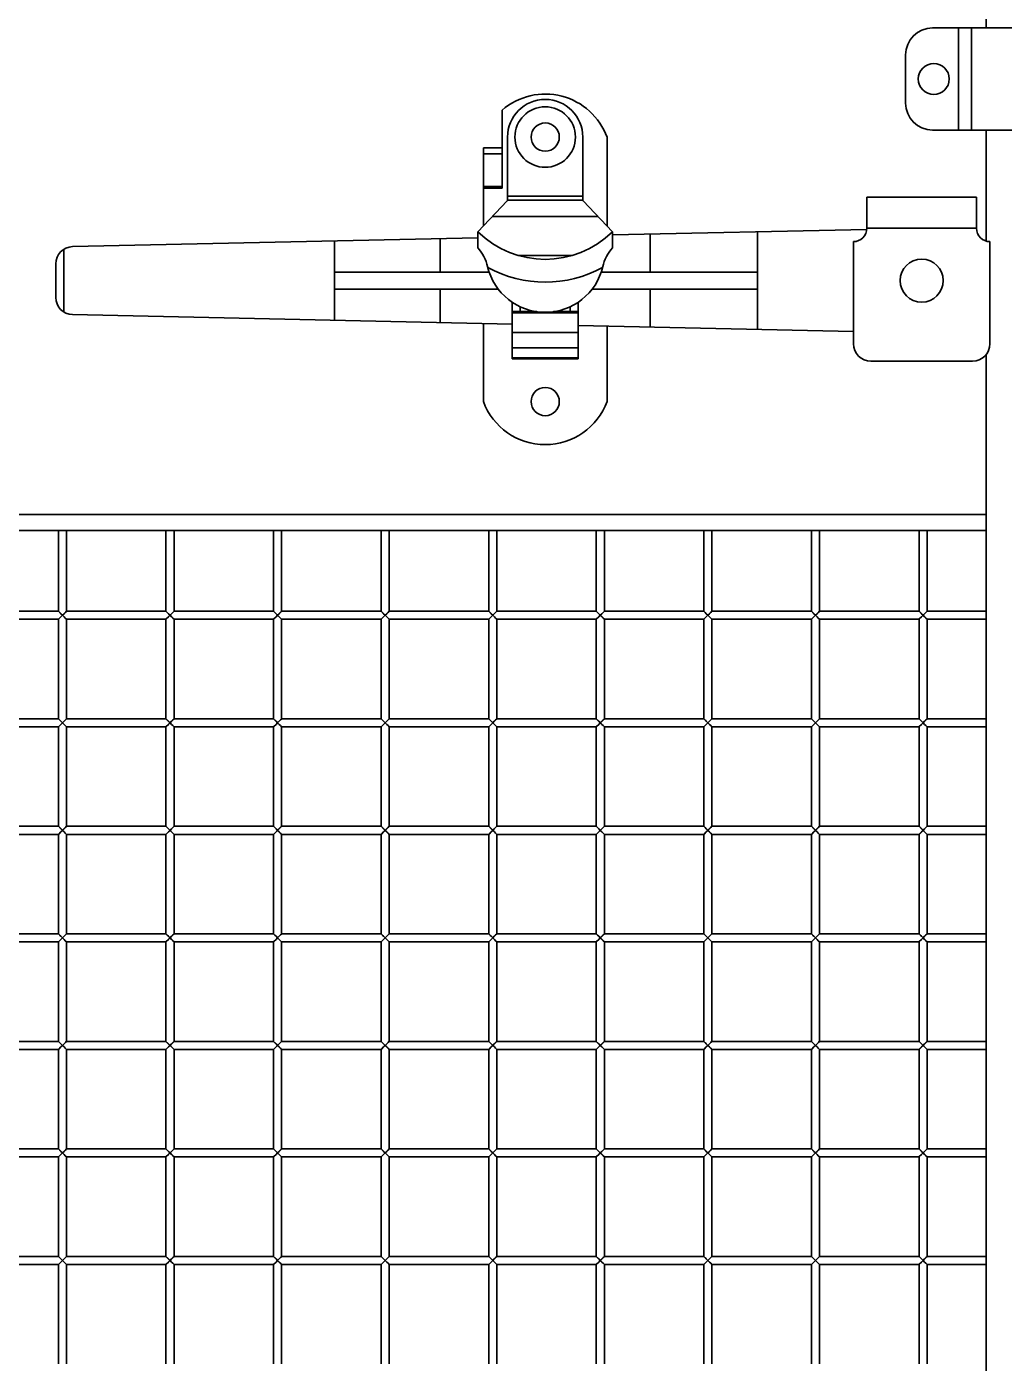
# Model space of a CAD drawing. Header units: millimetres. Extents: x 32496 to 166256, y 3504 to 23939.
# Drawn here: x 144289.4 to 144652.9, y 13085.1 to 13582.2 of the extents above; entities that cross this region are included whole.
import ezdxf

# ---------------------------------------------------------------- set-up
doc = ezdxf.new("R2010")
doc.units = ezdxf.units.MM
doc.layers.get('0').update_dxf_attribs({"lineweight": 35})
doc.layers.add('THICK', color=7, linetype='Continuous', lineweight=0)
doc.styles.add('TH_GBDIM', font='仿宋_GB2312.ttf', dxfattribs={"width": 0.8})
doc.dimstyles.new('TH_GBDIM', dxfattribs={"dimscale": 42, "dimtxt": 3, "dimasz": 3, "dimexe": 1.2, "dimexo": 0, "dimgap": 1, "dimtad": 1, "dimdec": 1, "dimdsep": 46, "dimtxsty": 'TH_GBDIM', "dimcen": 2.5, "dimdle": 252, "dimclrd": 4, "dimclre": 4, "dimclrt": 3, "dimadec": 0, "dimazin": 2, "dimtfac": 0.714286, "dimtdec": 1, "dimtmove": 0, "dimatfit": 3, "dimfxl": 1, "dimtolj": 1, "dimarcsym": 0})

# ---------------------------------------------------------------- blocks, each defined once
blk = doc.blocks.new('8-1250')
at = {"linetype": 'Continuous'}
for p, q in [((-3950.13, -32393.79), (-3950.13, -33324.79)), ((-3896.13, -33324.79), (-3970.13, -33324.79)), ((-3960.43, -33362.79), (-3960.43, -33324.79)), ((-3955.63, -33362.79), (-3955.63, -33324.79)), ((-3980.13, -33352.79), (-3980.13, -33334.79)), ((-4130.13, -33384.39), (-4130.13, -33355.34)), ((-4128.13, -33365.39), (-4128.13, -33389.08)), ((-4100.13, -33389.08), (-4100.13, -33365.39)), ((-4091.13, -33365.45), (-4091.13, -33398.47)), ((-3970.13, -33362.79), (-3896.13, -33362.79)), ((-3950.13, -33362.79), (-3950.13, -33404.29)), ((-4137.13, -33398.47), (-4137.13, -33369.39)), ((-4137.13, -33369.39), (-4130.13, -33369.39)), ((-4137.13, -33371.61), (-4130.13, -33371.61)), ((-4137.13, -33383.78), (-4130.13, -33383.78)), ((-4130.13, -33384.39), (-4137.13, -33384.39)), ((-4139.13, -33400.59), (-4128.31, -33389.08)), ((-4128.31, -33389.08), (-4128.13, -33389.08)), ((-4128.13, -33387.39), (-4100.13, -33387.39)), ((-4128.13, -33388.89), (-4100.13, -33388.89)), ((-4100.13, -33389.08), (-4099.95, -33389.08)), ((-4089.13, -33400.59), (-4099.95, -33389.08)), ((-3994.53, -33387.79), (-3994.53, -33399.29)), ((-3953.73, -33387.79), (-3994.53, -33387.79)), ((-3953.73, -33399.29), (-3953.73, -33387.79)), ((-4094.49, -33394.89), (-4133.77, -33394.89)), ((-4139.13, -33400.59), (-4139.13, -33406.61)), ((-4089.13, -33401.78), (-3994.57, -33399.72)), ((-4089.13, -33400.59), (-4089.13, -33406.61)), ((-4035.13, -33436.97), (-4035.13, -33400.61)), ((-3953.73, -33399.29), (-3994.53, -33399.29)), ((-4289.87, -33406.15), (-4139.13, -33402.87)), ((-4192.43, -33433.55), (-4192.43, -33404.03)), ((-4153.13, -33415.59), (-4153.13, -33403.18)), ((-4075.13, -33415.59), (-4075.13, -33401.48)), ((-3999.53, -33404.29), (-3999.53, -33442.29)), ((-3948.73, -33404.29), (-3948.73, -33442.29)), ((-4293.13, -33407.13), (-4293.13, -33430.45)), ((-4124.34, -33409.39), (-4103.92, -33409.39)), ((-4296.13, -33425.03), (-4296.13, -33412.55)), ((-4134.9, -33415.59), (-4192.43, -33415.59)), ((-4035.13, -33415.59), (-4093.35, -33415.59)), ((-4192.43, -33421.99), (-4131.48, -33421.99)), ((-4153.13, -33434.4), (-4153.13, -33421.99)), ((-4096.77, -33421.99), (-4035.13, -33421.99)), ((-4075.13, -33436.1), (-4075.13, -33421.99)), ((-4126.38, -33447.93), (-4126.38, -33426.78)), ((-4126.38, -33430.29), (-4117.25, -33430.29)), ((-4101.88, -33430.79), (-4126.38, -33430.79)), ((-4123.38, -33428.48), (-4123.38, -33430.29)), ((-4111.01, -33430.29), (-4101.88, -33430.29)), ((-4104.88, -33430.29), (-4104.88, -33428.48)), ((-4101.88, -33447.93), (-4101.88, -33426.78)), ((-4289.87, -33431.43), (-4126.38, -33434.98)), ((-4137.13, -33463.73), (-4137.13, -33434.75)), ((-4101.88, -33435.52), (-3999.53, -33437.75)), ((-4091.13, -33435.75), (-4091.13, -33463.73)), ((-4126.38, -33438.1), (-4101.88, -33438.1)), ((-4101.88, -33443.74), (-4126.38, -33443.74)), ((-4126.38, -33447.46), (-4101.88, -33447.46)), ((-4101.88, -33447.93), (-4126.38, -33447.93)), ((-3955.23, -33448.79), (-3993.03, -33448.79)), ((-3950.13, -33446.27), (-3950.13, -34431.79)), ((-4576.13, -33505.79), (-3950.13, -33505.79)), ((-3950.13, -33511.79), (-4576.13, -33511.79)), ((-4295.13, -33511.79), (-4295.13, -33541.79)), ((-4292.13, -33511.79), (-4292.13, -33541.79)), ((-4255.13, -33511.79), (-4255.13, -33541.79)), ((-4252.13, -33511.79), (-4252.13, -33541.79)), ((-4215.13, -33511.79), (-4215.13, -33541.79)), ((-4212.13, -33511.79), (-4212.13, -33541.79)), ((-4175.13, -33511.79), (-4175.13, -33541.79)), ((-4172.13, -33511.79), (-4172.13, -33541.79)), ((-4135.13, -33511.79), (-4135.13, -33541.79)), ((-4132.13, -33511.79), (-4132.13, -33541.79)), ((-4095.13, -33511.79), (-4095.13, -33541.79)), ((-4092.13, -33511.79), (-4092.13, -33541.79)), ((-4055.13, -33511.79), (-4055.13, -33541.79)), ((-4052.13, -33511.79), (-4052.13, -33541.79)), ((-4015.13, -33511.79), (-4015.13, -33541.79)), ((-4012.13, -33511.79), (-4012.13, -33541.79)), ((-3975.13, -33511.79), (-3975.13, -33541.79)), ((-3972.13, -33511.79), (-3972.13, -33541.79)), ((-4332.13, -33541.79), (-4295.13, -33541.79)), ((-4332.13, -33544.79), (-4295.13, -33544.79)), ((-4295.13, -33544.79), (-4292.13, -33541.79)), ((-4292.13, -33544.79), (-4295.13, -33541.79)), ((-4295.13, -33544.79), (-4295.13, -33581.79)), ((-4295.01, -33544.67), (-4294.22, -33543.88)), ((-4294.22, -33543.88), (-4293.63, -33543.29)), ((-4292.13, -33541.79), (-4255.13, -33541.79)), ((-4292.13, -33544.79), (-4292.13, -33581.79)), ((-4292.13, -33544.79), (-4255.13, -33544.79)), ((-4252.13, -33544.79), (-4255.13, -33541.79)), ((-4255.13, -33544.79), (-4252.13, -33541.79)), ((-4255.13, -33544.79), (-4255.13, -33581.79)), ((-4255.01, -33544.67), (-4254.22, -33543.88)), ((-4254.22, -33543.88), (-4253.63, -33543.29)), ((-4252.13, -33541.79), (-4215.13, -33541.79)), ((-4252.13, -33544.79), (-4252.13, -33581.79)), ((-4252.13, -33544.79), (-4215.13, -33544.79)), ((-4212.13, -33544.79), (-4215.13, -33541.79)), ((-4215.13, -33544.79), (-4212.13, -33541.79)), ((-4215.13, -33544.79), (-4215.13, -33581.79)), ((-4215.01, -33544.67), (-4214.22, -33543.88)), ((-4214.22, -33543.88), (-4213.63, -33543.29)), ((-4212.13, -33541.79), (-4175.13, -33541.79)), ((-4212.13, -33544.79), (-4212.13, -33581.79)), ((-4212.13, -33544.79), (-4175.13, -33544.79)), ((-4172.13, -33544.79), (-4175.13, -33541.79)), ((-4175.13, -33544.79), (-4172.13, -33541.79)), ((-4175.13, -33544.79), (-4175.13, -33581.79)), ((-4175.01, -33544.67), (-4174.22, -33543.88)), ((-4174.22, -33543.88), (-4173.63, -33543.29)), ((-4172.13, -33541.79), (-4135.13, -33541.79)), ((-4172.13, -33544.79), (-4172.13, -33581.79)), ((-4172.13, -33544.79), (-4135.13, -33544.79)), ((-4132.13, -33544.79), (-4135.13, -33541.79)), ((-4135.13, -33544.79), (-4132.13, -33541.79)), ((-4135.13, -33544.79), (-4135.13, -33581.79)), ((-4135.01, -33544.67), (-4134.22, -33543.88)), ((-4134.22, -33543.88), (-4133.63, -33543.29)), ((-4132.13, -33541.79), (-4095.13, -33541.79)), ((-4132.13, -33544.79), (-4132.13, -33581.79)), ((-4132.13, -33544.79), (-4095.13, -33544.79)), ((-4092.13, -33544.79), (-4095.13, -33541.79)), ((-4095.13, -33544.79), (-4092.13, -33541.79)), ((-4095.13, -33544.79), (-4095.13, -33581.79)), ((-4095.01, -33544.67), (-4094.22, -33543.88)), ((-4094.22, -33543.88), (-4093.63, -33543.29)), ((-4092.13, -33541.79), (-4055.13, -33541.79)), ((-4092.13, -33544.79), (-4092.13, -33581.79)), ((-4092.13, -33544.79), (-4055.13, -33544.79)), ((-4052.13, -33544.79), (-4055.13, -33541.79)), ((-4055.13, -33544.79), (-4052.13, -33541.79)), ((-4055.13, -33544.79), (-4055.13, -33581.79)), ((-4055.01, -33544.67), (-4054.22, -33543.88)), ((-4054.22, -33543.88), (-4053.63, -33543.29)), ((-4052.13, -33541.79), (-4015.13, -33541.79)), ((-4052.13, -33544.79), (-4052.13, -33581.79)), ((-4052.13, -33544.79), (-4015.13, -33544.79)), ((-4015.13, -33544.79), (-4012.13, -33541.79)), ((-4012.13, -33544.79), (-4015.13, -33541.79)), ((-4015.13, -33544.79), (-4015.13, -33581.79)), ((-4015.01, -33544.67), (-4014.22, -33543.88)), ((-4014.22, -33543.88), (-4013.63, -33543.29)), ((-4012.13, -33541.79), (-3975.13, -33541.79)), ((-4012.13, -33544.79), (-4012.13, -33581.79)), ((-4012.13, -33544.79), (-3975.13, -33544.79)), ((-3975.13, -33544.79), (-3972.13, -33541.79)), ((-3972.13, -33544.79), (-3975.13, -33541.79)), ((-3975.13, -33544.79), (-3975.13, -33581.79)), ((-3975.01, -33544.67), (-3974.22, -33543.88)), ((-3974.22, -33543.88), (-3973.63, -33543.29)), ((-3972.13, -33541.79), (-3950.13, -33541.79)), ((-3972.13, -33544.79), (-3972.13, -33581.79)), ((-3972.13, -33544.79), (-3950.13, -33544.79)), ((-4332.13, -33581.79), (-4295.13, -33581.79)), ((-4332.13, -33584.79), (-4295.13, -33584.79)), ((-4292.13, -33584.79), (-4295.13, -33581.79)), ((-4295.13, -33584.79), (-4292.13, -33581.79)), ((-4295.13, -33584.79), (-4295.13, -33621.79)), ((-4295.01, -33584.67), (-4294.22, -33583.88)), ((-4294.22, -33583.88), (-4293.63, -33583.29)), ((-4292.13, -33581.79), (-4255.13, -33581.79)), ((-4292.13, -33584.79), (-4292.13, -33621.79)), ((-4292.13, -33584.79), (-4255.13, -33584.79)), ((-4252.13, -33584.79), (-4255.13, -33581.79)), ((-4255.13, -33584.79), (-4252.13, -33581.79)), ((-4255.13, -33584.79), (-4255.13, -33621.79)), ((-4255.01, -33584.67), (-4254.22, -33583.88)), ((-4254.22, -33583.88), (-4253.63, -33583.29)), ((-4252.13, -33581.79), (-4215.13, -33581.79)), ((-4252.13, -33584.79), (-4252.13, -33621.79)), ((-4252.13, -33584.79), (-4215.13, -33584.79)), ((-4212.13, -33584.79), (-4215.13, -33581.79)), ((-4215.13, -33584.79), (-4212.13, -33581.79)), ((-4215.13, -33584.79), (-4215.13, -33621.79)), ((-4215.01, -33584.67), (-4214.22, -33583.88)), ((-4214.22, -33583.88), (-4213.63, -33583.29)), ((-4212.13, -33581.79), (-4175.13, -33581.79)), ((-4212.13, -33584.79), (-4212.13, -33621.79)), ((-4212.13, -33584.79), (-4175.13, -33584.79)), ((-4172.13, -33584.79), (-4175.13, -33581.79)), ((-4175.13, -33584.79), (-4172.13, -33581.79)), ((-4175.13, -33584.79), (-4175.13, -33621.79)), ((-4175.01, -33584.67), (-4174.22, -33583.88)), ((-4174.22, -33583.88), (-4173.63, -33583.29)), ((-4172.13, -33581.79), (-4135.13, -33581.79)), ((-4172.13, -33584.79), (-4172.13, -33621.79)), ((-4172.13, -33584.79), (-4135.13, -33584.79)), ((-4132.13, -33584.79), (-4135.13, -33581.79)), ((-4135.13, -33584.79), (-4132.13, -33581.79)), ((-4135.13, -33584.79), (-4135.13, -33621.79)), ((-4135.01, -33584.67), (-4134.22, -33583.88)), ((-4134.22, -33583.88), (-4133.63, -33583.29)), ((-4132.13, -33581.79), (-4095.13, -33581.79)), ((-4132.13, -33584.79), (-4132.13, -33621.79)), ((-4132.13, -33584.79), (-4095.13, -33584.79)), ((-4092.13, -33584.79), (-4095.13, -33581.79)), ((-4095.13, -33584.79), (-4092.13, -33581.79)), ((-4095.13, -33584.79), (-4095.13, -33621.79)), ((-4095.01, -33584.67), (-4094.22, -33583.88)), ((-4094.22, -33583.88), (-4093.63, -33583.29)), ((-4092.13, -33581.79), (-4055.13, -33581.79)), ((-4092.13, -33584.79), (-4092.13, -33621.79)), ((-4092.13, -33584.79), (-4055.13, -33584.79)), ((-4052.13, -33584.79), (-4055.13, -33581.79)), ((-4055.13, -33584.79), (-4052.13, -33581.79)), ((-4055.13, -33584.79), (-4055.13, -33621.79)), ((-4055.01, -33584.67), (-4054.22, -33583.88)), ((-4054.22, -33583.88), (-4053.63, -33583.29)), ((-4052.13, -33581.79), (-4015.13, -33581.79)), ((-4052.13, -33584.79), (-4052.13, -33621.79)), ((-4052.13, -33584.79), (-4015.13, -33584.79)), ((-4012.13, -33584.79), (-4015.13, -33581.79)), ((-4015.13, -33584.79), (-4012.13, -33581.79)), ((-4015.13, -33584.79), (-4015.13, -33621.79)), ((-4015.01, -33584.67), (-4014.22, -33583.88)), ((-4014.22, -33583.88), (-4013.63, -33583.29)), ((-4012.13, -33581.79), (-3975.13, -33581.79)), ((-4012.13, -33584.79), (-4012.13, -33621.79)), ((-4012.13, -33584.79), (-3975.13, -33584.79)), ((-3975.13, -33584.79), (-3972.13, -33581.79)), ((-3972.13, -33584.79), (-3975.13, -33581.79)), ((-3975.13, -33584.79), (-3975.13, -33621.79)), ((-3975.01, -33584.67), (-3974.22, -33583.88)), ((-3974.22, -33583.88), (-3973.63, -33583.29)), ((-3972.13, -33581.79), (-3950.13, -33581.79)), ((-3972.13, -33584.79), (-3972.13, -33621.79)), ((-3972.13, -33584.79), (-3950.13, -33584.79)), ((-4332.13, -33621.79), (-4295.13, -33621.79)), ((-4332.13, -33624.79), (-4295.13, -33624.79)), ((-4292.13, -33624.79), (-4295.13, -33621.79)), ((-4295.13, -33624.79), (-4292.13, -33621.79)), ((-4295.13, -33624.79), (-4295.13, -33661.79)), ((-4295.01, -33624.67), (-4294.22, -33623.88)), ((-4294.22, -33623.88), (-4293.63, -33623.29)), ((-4292.13, -33621.79), (-4255.13, -33621.79)), ((-4292.13, -33624.79), (-4292.13, -33661.79)), ((-4292.13, -33624.79), (-4255.13, -33624.79)), ((-4252.13, -33624.79), (-4255.13, -33621.79)), ((-4255.13, -33624.79), (-4252.13, -33621.79)), ((-4255.13, -33624.79), (-4255.13, -33661.79)), ((-4255.01, -33624.67), (-4254.22, -33623.88)), ((-4254.22, -33623.88), (-4253.63, -33623.29)), ((-4252.13, -33621.79), (-4215.13, -33621.79)), ((-4252.13, -33624.79), (-4252.13, -33661.79)), ((-4252.13, -33624.79), (-4215.13, -33624.79)), ((-4212.13, -33624.79), (-4215.13, -33621.79)), ((-4215.13, -33624.79), (-4212.13, -33621.79)), ((-4215.13, -33624.79), (-4215.13, -33661.79)), ((-4215.01, -33624.67), (-4214.22, -33623.88)), ((-4214.22, -33623.88), (-4213.63, -33623.29)), ((-4212.13, -33621.79), (-4175.13, -33621.79)), ((-4212.13, -33624.79), (-4212.13, -33661.79)), ((-4212.13, -33624.79), (-4175.13, -33624.79)), ((-4172.13, -33624.79), (-4175.13, -33621.79)), ((-4175.13, -33624.79), (-4172.13, -33621.79)), ((-4175.13, -33624.79), (-4175.13, -33661.79)), ((-4175.01, -33624.67), (-4174.22, -33623.88)), ((-4174.22, -33623.88), (-4173.63, -33623.29)), ((-4172.13, -33621.79), (-4135.13, -33621.79)), ((-4172.13, -33624.79), (-4172.13, -33661.79)), ((-4172.13, -33624.79), (-4135.13, -33624.79)), ((-4132.13, -33624.79), (-4135.13, -33621.79)), ((-4135.13, -33624.79), (-4132.13, -33621.79)), ((-4135.13, -33624.79), (-4135.13, -33661.79)), ((-4135.01, -33624.67), (-4134.22, -33623.88)), ((-4134.22, -33623.88), (-4133.63, -33623.29)), ((-4132.13, -33621.79), (-4095.13, -33621.79)), ((-4132.13, -33624.79), (-4132.13, -33661.79)), ((-4132.13, -33624.79), (-4095.13, -33624.79)), ((-4092.13, -33624.79), (-4095.13, -33621.79)), ((-4095.13, -33624.79), (-4092.13, -33621.79)), ((-4095.13, -33624.79), (-4095.13, -33661.79)), ((-4095.01, -33624.67), (-4094.22, -33623.88)), ((-4094.22, -33623.88), (-4093.63, -33623.29)), ((-4092.13, -33621.79), (-4055.13, -33621.79)), ((-4092.13, -33624.79), (-4092.13, -33661.79)), ((-4092.13, -33624.79), (-4055.13, -33624.79)), ((-4052.13, -33624.79), (-4055.13, -33621.79)), ((-4055.13, -33624.79), (-4052.13, -33621.79)), ((-4055.13, -33624.79), (-4055.13, -33661.79)), ((-4055.01, -33624.67), (-4054.22, -33623.88)), ((-4054.22, -33623.88), (-4053.63, -33623.29)), ((-4052.13, -33621.79), (-4015.13, -33621.79)), ((-4052.13, -33624.79), (-4052.13, -33661.79)), ((-4052.13, -33624.79), (-4015.13, -33624.79)), ((-4012.13, -33624.79), (-4015.13, -33621.79)), ((-4015.13, -33624.79), (-4012.13, -33621.79)), ((-4015.13, -33624.79), (-4015.13, -33661.79)), ((-4015.01, -33624.67), (-4014.22, -33623.88)), ((-4014.22, -33623.88), (-4013.63, -33623.29)), ((-4012.13, -33621.79), (-3975.13, -33621.79)), ((-4012.13, -33624.79), (-4012.13, -33661.79)), ((-4012.13, -33624.79), (-3975.13, -33624.79)), ((-3972.13, -33624.79), (-3975.13, -33621.79)), ((-3975.13, -33624.79), (-3972.13, -33621.79)), ((-3975.13, -33624.79), (-3975.13, -33661.79)), ((-3975.01, -33624.67), (-3974.22, -33623.88)), ((-3974.22, -33623.88), (-3973.63, -33623.29)), ((-3972.13, -33621.79), (-3950.13, -33621.79)), ((-3972.13, -33624.79), (-3972.13, -33661.79)), ((-3972.13, -33624.79), (-3950.13, -33624.79)), ((-4332.13, -33661.79), (-4295.13, -33661.79)), ((-4292.13, -33664.79), (-4295.13, -33661.79)), ((-4295.13, -33664.79), (-4292.13, -33661.79)), ((-4295.01, -33664.67), (-4294.22, -33663.88)), ((-4294.22, -33663.88), (-4293.63, -33663.29)), ((-4292.13, -33661.79), (-4255.13, -33661.79)), ((-4252.13, -33664.79), (-4255.13, -33661.79)), ((-4255.13, -33664.79), (-4252.13, -33661.79)), ((-4255.01, -33664.67), (-4254.22, -33663.88)), ((-4254.22, -33663.88), (-4253.63, -33663.29)), ((-4252.13, -33661.79), (-4215.13, -33661.79)), ((-4212.13, -33664.79), (-4215.13, -33661.79)), ((-4215.13, -33664.79), (-4212.13, -33661.79)), ((-4215.01, -33664.67), (-4214.22, -33663.88)), ((-4214.22, -33663.88), (-4213.63, -33663.29)), ((-4212.13, -33661.79), (-4175.13, -33661.79)), ((-4172.13, -33664.79), (-4175.13, -33661.79)), ((-4175.13, -33664.79), (-4172.13, -33661.79)), ((-4175.01, -33664.67), (-4174.22, -33663.88)), ((-4174.22, -33663.88), (-4173.63, -33663.29)), ((-4172.13, -33661.79), (-4135.13, -33661.79)), ((-4132.13, -33664.79), (-4135.13, -33661.79)), ((-4135.13, -33664.79), (-4132.13, -33661.79)), ((-4135.01, -33664.67), (-4134.22, -33663.88)), ((-4134.22, -33663.88), (-4133.63, -33663.29)), ((-4132.13, -33661.79), (-4095.13, -33661.79)), ((-4092.13, -33664.79), (-4095.13, -33661.79)), ((-4095.13, -33664.79), (-4092.13, -33661.79)), ((-4095.01, -33664.67), (-4094.22, -33663.88)), ((-4094.22, -33663.88), (-4093.63, -33663.29)), ((-4092.13, -33661.79), (-4055.13, -33661.79)), ((-4052.13, -33664.79), (-4055.13, -33661.79)), ((-4055.13, -33664.79), (-4052.13, -33661.79)), ((-4055.01, -33664.67), (-4054.22, -33663.88)), ((-4054.22, -33663.88), (-4053.63, -33663.29)), ((-4052.13, -33661.79), (-4015.13, -33661.79)), ((-4012.13, -33664.79), (-4015.13, -33661.79)), ((-4015.13, -33664.79), (-4012.13, -33661.79)), ((-4015.01, -33664.67), (-4014.22, -33663.88)), ((-4014.22, -33663.88), (-4013.63, -33663.29)), ((-4012.13, -33661.79), (-3975.13, -33661.79)), ((-3972.13, -33664.79), (-3975.13, -33661.79)), ((-3975.13, -33664.79), (-3972.13, -33661.79)), ((-3975.01, -33664.67), (-3974.22, -33663.88)), ((-3974.22, -33663.88), (-3973.63, -33663.29)), ((-3972.13, -33661.79), (-3950.13, -33661.79)), ((-4332.13, -33664.79), (-4295.13, -33664.79)), ((-4295.13, -33664.79), (-4295.13, -33701.79)), ((-4292.13, -33664.79), (-4292.13, -33701.79)), ((-4292.13, -33664.79), (-4255.13, -33664.79)), ((-4255.13, -33664.79), (-4255.13, -33701.79)), ((-4252.13, -33664.79), (-4252.13, -33701.79)), ((-4252.13, -33664.79), (-4215.13, -33664.79)), ((-4215.13, -33664.79), (-4215.13, -33701.79)), ((-4212.13, -33664.79), (-4212.13, -33701.79)), ((-4212.13, -33664.79), (-4175.13, -33664.79)), ((-4175.13, -33664.79), (-4175.13, -33701.79)), ((-4172.13, -33664.79), (-4172.13, -33701.79)), ((-4172.13, -33664.79), (-4135.13, -33664.79)), ((-4135.13, -33664.79), (-4135.13, -33701.79)), ((-4132.13, -33664.79), (-4132.13, -33701.79)), ((-4132.13, -33664.79), (-4095.13, -33664.79)), ((-4095.13, -33664.79), (-4095.13, -33701.79)), ((-4092.13, -33664.79), (-4092.13, -33701.79)), ((-4092.13, -33664.79), (-4055.13, -33664.79)), ((-4055.13, -33664.79), (-4055.13, -33701.79)), ((-4052.13, -33664.79), (-4052.13, -33701.79)), ((-4052.13, -33664.79), (-4015.13, -33664.79)), ((-4015.13, -33664.79), (-4015.13, -33701.79)), ((-4012.13, -33664.79), (-4012.13, -33701.79)), ((-4012.13, -33664.79), (-3975.13, -33664.79)), ((-3975.13, -33664.79), (-3975.13, -33701.79)), ((-3972.13, -33664.79), (-3972.13, -33701.79)), ((-3972.13, -33664.79), (-3950.13, -33664.79)), ((-4332.13, -33701.79), (-4295.13, -33701.79)), ((-4292.13, -33704.79), (-4295.13, -33701.79)), ((-4295.13, -33704.79), (-4292.13, -33701.79)), ((-4295.01, -33704.67), (-4294.22, -33703.88)), ((-4294.22, -33703.88), (-4293.63, -33703.29)), ((-4292.13, -33701.79), (-4255.13, -33701.79)), ((-4252.13, -33704.79), (-4255.13, -33701.79)), ((-4255.13, -33704.79), (-4252.13, -33701.79)), ((-4255.01, -33704.67), (-4254.22, -33703.88)), ((-4254.22, -33703.88), (-4253.63, -33703.29)), ((-4252.13, -33701.79), (-4215.13, -33701.79)), ((-4212.13, -33704.79), (-4215.13, -33701.79)), ((-4215.13, -33704.79), (-4212.13, -33701.79)), ((-4215.01, -33704.67), (-4214.22, -33703.88)), ((-4214.22, -33703.88), (-4213.63, -33703.29)), ((-4212.13, -33701.79), (-4175.13, -33701.79)), ((-4172.13, -33704.79), (-4175.13, -33701.79)), ((-4175.13, -33704.79), (-4172.13, -33701.79)), ((-4175.01, -33704.67), (-4174.22, -33703.88)), ((-4174.22, -33703.88), (-4173.63, -33703.29)), ((-4172.13, -33701.79), (-4135.13, -33701.79)), ((-4132.13, -33704.79), (-4135.13, -33701.79)), ((-4135.13, -33704.79), (-4132.13, -33701.79)), ((-4135.01, -33704.67), (-4134.22, -33703.88)), ((-4134.22, -33703.88), (-4133.63, -33703.29)), ((-4132.13, -33701.79), (-4095.13, -33701.79)), ((-4092.13, -33704.79), (-4095.13, -33701.79)), ((-4095.13, -33704.79), (-4092.13, -33701.79)), ((-4095.01, -33704.67), (-4094.22, -33703.88)), ((-4094.22, -33703.88), (-4093.63, -33703.29)), ((-4092.13, -33701.79), (-4055.13, -33701.79)), ((-4052.13, -33704.79), (-4055.13, -33701.79)), ((-4055.13, -33704.79), (-4052.13, -33701.79)), ((-4055.01, -33704.67), (-4054.22, -33703.88)), ((-4054.22, -33703.88), (-4053.63, -33703.29)), ((-4052.13, -33701.79), (-4015.13, -33701.79)), ((-4012.13, -33704.79), (-4015.13, -33701.79)), ((-4015.13, -33704.79), (-4012.13, -33701.79)), ((-4015.01, -33704.67), (-4014.22, -33703.88)), ((-4014.22, -33703.88), (-4013.63, -33703.29)), ((-4012.13, -33701.79), (-3975.13, -33701.79)), ((-3972.13, -33704.79), (-3975.13, -33701.79)), ((-3975.13, -33704.79), (-3972.13, -33701.79)), ((-3975.01, -33704.67), (-3974.22, -33703.88)), ((-3974.22, -33703.88), (-3973.63, -33703.29)), ((-3972.13, -33701.79), (-3950.13, -33701.79)), ((-4332.13, -33704.79), (-4295.13, -33704.79)), ((-4295.13, -33704.79), (-4295.13, -33741.79)), ((-4292.13, -33704.79), (-4292.13, -33741.79)), ((-4292.13, -33704.79), (-4255.13, -33704.79)), ((-4255.13, -33704.79), (-4255.13, -33741.79)), ((-4252.13, -33704.79), (-4252.13, -33741.79)), ((-4252.13, -33704.79), (-4215.13, -33704.79)), ((-4215.13, -33704.79), (-4215.13, -33741.79)), ((-4212.13, -33704.79), (-4212.13, -33741.79)), ((-4212.13, -33704.79), (-4175.13, -33704.79)), ((-4175.13, -33704.79), (-4175.13, -33741.79)), ((-4172.13, -33704.79), (-4172.13, -33741.79)), ((-4172.13, -33704.79), (-4135.13, -33704.79)), ((-4135.13, -33704.79), (-4135.13, -33741.79)), ((-4132.13, -33704.79), (-4132.13, -33741.79)), ((-4132.13, -33704.79), (-4095.13, -33704.79)), ((-4095.13, -33704.79), (-4095.13, -33741.79)), ((-4092.13, -33704.79), (-4092.13, -33741.79)), ((-4092.13, -33704.79), (-4055.13, -33704.79)), ((-4055.13, -33704.79), (-4055.13, -33741.79)), ((-4052.13, -33704.79), (-4052.13, -33741.79)), ((-4052.13, -33704.79), (-4015.13, -33704.79)), ((-4015.13, -33704.79), (-4015.13, -33741.79)), ((-4012.13, -33704.79), (-4012.13, -33741.79)), ((-4012.13, -33704.79), (-3975.13, -33704.79)), ((-3975.13, -33704.79), (-3975.13, -33741.79)), ((-3972.13, -33704.79), (-3972.13, -33741.79)), ((-3972.13, -33704.79), (-3950.13, -33704.79)), ((-4332.13, -33741.79), (-4295.13, -33741.79)), ((-4292.13, -33744.79), (-4295.13, -33741.79)), ((-4295.13, -33744.79), (-4292.13, -33741.79)), ((-4295.01, -33744.67), (-4294.22, -33743.88)), ((-4294.22, -33743.88), (-4293.63, -33743.29)), ((-4292.13, -33741.79), (-4255.13, -33741.79)), ((-4252.13, -33744.79), (-4255.13, -33741.79)), ((-4255.13, -33744.79), (-4252.13, -33741.79)), ((-4255.01, -33744.67), (-4254.22, -33743.88)), ((-4254.22, -33743.88), (-4253.63, -33743.29)), ((-4252.13, -33741.79), (-4215.13, -33741.79)), ((-4212.13, -33744.79), (-4215.13, -33741.79)), ((-4215.13, -33744.79), (-4212.13, -33741.79)), ((-4215.01, -33744.67), (-4214.22, -33743.88)), ((-4214.22, -33743.88), (-4213.63, -33743.29)), ((-4212.13, -33741.79), (-4175.13, -33741.79)), ((-4172.13, -33744.79), (-4175.13, -33741.79)), ((-4175.13, -33744.79), (-4172.13, -33741.79)), ((-4175.01, -33744.67), (-4174.22, -33743.88)), ((-4174.22, -33743.88), (-4173.63, -33743.29)), ((-4172.13, -33741.79), (-4135.13, -33741.79)), ((-4132.13, -33744.79), (-4135.13, -33741.79)), ((-4135.13, -33744.79), (-4132.13, -33741.79)), ((-4135.01, -33744.67), (-4134.22, -33743.88)), ((-4134.22, -33743.88), (-4133.63, -33743.29)), ((-4132.13, -33741.79), (-4095.13, -33741.79)), ((-4092.13, -33744.79), (-4095.13, -33741.79)), ((-4095.13, -33744.79), (-4092.13, -33741.79)), ((-4095.01, -33744.67), (-4094.22, -33743.88)), ((-4094.22, -33743.88), (-4093.63, -33743.29)), ((-4092.13, -33741.79), (-4055.13, -33741.79)), ((-4052.13, -33744.79), (-4055.13, -33741.79)), ((-4055.13, -33744.79), (-4052.13, -33741.79)), ((-4055.01, -33744.67), (-4054.22, -33743.88)), ((-4054.22, -33743.88), (-4053.63, -33743.29)), ((-4052.13, -33741.79), (-4015.13, -33741.79)), ((-4012.13, -33744.79), (-4015.13, -33741.79)), ((-4015.13, -33744.79), (-4012.13, -33741.79)), ((-4015.01, -33744.67), (-4014.22, -33743.88)), ((-4014.22, -33743.88), (-4013.63, -33743.29)), ((-4012.13, -33741.79), (-3975.13, -33741.79)), ((-3972.13, -33744.79), (-3975.13, -33741.79)), ((-3975.13, -33744.79), (-3972.13, -33741.79)), ((-3975.01, -33744.67), (-3974.22, -33743.88)), ((-3974.22, -33743.88), (-3973.63, -33743.29)), ((-3972.13, -33741.79), (-3950.13, -33741.79)), ((-4332.13, -33744.79), (-4295.13, -33744.79)), ((-4295.13, -33744.79), (-4295.13, -33781.79)), ((-4292.13, -33744.79), (-4292.13, -33781.79)), ((-4292.13, -33744.79), (-4255.13, -33744.79)), ((-4255.13, -33744.79), (-4255.13, -33781.79)), ((-4252.13, -33744.79), (-4252.13, -33781.79)), ((-4252.13, -33744.79), (-4215.13, -33744.79)), ((-4215.13, -33744.79), (-4215.13, -33781.79)), ((-4212.13, -33744.79), (-4212.13, -33781.79)), ((-4212.13, -33744.79), (-4175.13, -33744.79)), ((-4175.13, -33744.79), (-4175.13, -33781.79)), ((-4172.13, -33744.79), (-4172.13, -33781.79)), ((-4172.13, -33744.79), (-4135.13, -33744.79)), ((-4135.13, -33744.79), (-4135.13, -33781.79)), ((-4132.13, -33744.79), (-4132.13, -33781.79)), ((-4132.13, -33744.79), (-4095.13, -33744.79)), ((-4095.13, -33744.79), (-4095.13, -33781.79)), ((-4092.13, -33744.79), (-4092.13, -33781.79)), ((-4092.13, -33744.79), (-4055.13, -33744.79)), ((-4055.13, -33744.79), (-4055.13, -33781.79)), ((-4052.13, -33744.79), (-4052.13, -33781.79)), ((-4052.13, -33744.79), (-4015.13, -33744.79)), ((-4015.13, -33744.79), (-4015.13, -33781.79)), ((-4012.13, -33744.79), (-4012.13, -33781.79)), ((-4012.13, -33744.79), (-3975.13, -33744.79)), ((-3975.13, -33744.79), (-3975.13, -33781.79)), ((-3972.13, -33744.79), (-3972.13, -33781.79)), ((-3972.13, -33744.79), (-3950.13, -33744.79)), ((-4332.13, -33781.79), (-4295.13, -33781.79)), ((-4292.13, -33784.79), (-4295.13, -33781.79)), ((-4295.13, -33784.79), (-4292.13, -33781.79)), ((-4295.01, -33784.67), (-4294.22, -33783.88)), ((-4294.22, -33783.88), (-4293.63, -33783.29)), ((-4292.13, -33781.79), (-4255.13, -33781.79)), ((-4252.13, -33784.79), (-4255.13, -33781.79)), ((-4255.13, -33784.79), (-4252.13, -33781.79)), ((-4255.01, -33784.67), (-4254.22, -33783.88)), ((-4254.22, -33783.88), (-4253.63, -33783.29)), ((-4252.13, -33781.79), (-4215.13, -33781.79)), ((-4212.13, -33784.79), (-4215.13, -33781.79)), ((-4215.13, -33784.79), (-4212.13, -33781.79)), ((-4215.01, -33784.67), (-4214.22, -33783.88)), ((-4214.22, -33783.88), (-4213.63, -33783.29)), ((-4212.13, -33781.79), (-4175.13, -33781.79)), ((-4172.13, -33784.79), (-4175.13, -33781.79)), ((-4175.13, -33784.79), (-4172.13, -33781.79)), ((-4175.01, -33784.67), (-4174.22, -33783.88)), ((-4174.22, -33783.88), (-4173.63, -33783.29)), ((-4172.13, -33781.79), (-4135.13, -33781.79)), ((-4132.13, -33784.79), (-4135.13, -33781.79)), ((-4135.13, -33784.79), (-4132.13, -33781.79)), ((-4135.01, -33784.67), (-4134.22, -33783.88)), ((-4134.22, -33783.88), (-4133.63, -33783.29)), ((-4132.13, -33781.79), (-4095.13, -33781.79)), ((-4092.13, -33784.79), (-4095.13, -33781.79)), ((-4095.13, -33784.79), (-4092.13, -33781.79)), ((-4095.01, -33784.67), (-4094.22, -33783.88)), ((-4094.22, -33783.88), (-4093.63, -33783.29)), ((-4092.13, -33781.79), (-4055.13, -33781.79)), ((-4052.13, -33784.79), (-4055.13, -33781.79)), ((-4055.13, -33784.79), (-4052.13, -33781.79)), ((-4055.01, -33784.67), (-4054.22, -33783.88)), ((-4054.22, -33783.88), (-4053.63, -33783.29)), ((-4052.13, -33781.79), (-4015.13, -33781.79)), ((-4012.13, -33784.79), (-4015.13, -33781.79)), ((-4015.13, -33784.79), (-4012.13, -33781.79)), ((-4015.01, -33784.67), (-4014.22, -33783.88)), ((-4014.22, -33783.88), (-4013.63, -33783.29)), ((-4012.13, -33781.79), (-3975.13, -33781.79)), ((-3972.13, -33784.79), (-3975.13, -33781.79)), ((-3975.13, -33784.79), (-3972.13, -33781.79)), ((-3975.01, -33784.67), (-3974.22, -33783.88)), ((-3974.22, -33783.88), (-3973.63, -33783.29)), ((-3972.13, -33781.79), (-3950.13, -33781.79)), ((-4332.13, -33784.79), (-4295.13, -33784.79)), ((-4295.13, -33784.79), (-4295.13, -33821.79)), ((-4292.13, -33784.79), (-4292.13, -33821.79)), ((-4292.13, -33784.79), (-4255.13, -33784.79)), ((-4255.13, -33784.79), (-4255.13, -33821.79)), ((-4252.13, -33784.79), (-4252.13, -33821.79)), ((-4252.13, -33784.79), (-4215.13, -33784.79)), ((-4215.13, -33784.79), (-4215.13, -33821.79)), ((-4212.13, -33784.79), (-4212.13, -33821.79)), ((-4212.13, -33784.79), (-4175.13, -33784.79)), ((-4175.13, -33784.79), (-4175.13, -33821.79)), ((-4172.13, -33784.79), (-4172.13, -33821.79)), ((-4172.13, -33784.79), (-4135.13, -33784.79)), ((-4135.13, -33784.79), (-4135.13, -33821.79)), ((-4132.13, -33784.79), (-4132.13, -33821.79)), ((-4132.13, -33784.79), (-4095.13, -33784.79)), ((-4095.13, -33784.79), (-4095.13, -33821.79)), ((-4092.13, -33784.79), (-4092.13, -33821.79)), ((-4092.13, -33784.79), (-4055.13, -33784.79)), ((-4055.13, -33784.79), (-4055.13, -33821.79)), ((-4052.13, -33784.79), (-4052.13, -33821.79)), ((-4052.13, -33784.79), (-4015.13, -33784.79)), ((-4015.13, -33784.79), (-4015.13, -33821.79)), ((-4012.13, -33784.79), (-4012.13, -33821.79)), ((-4012.13, -33784.79), (-3975.13, -33784.79)), ((-3975.13, -33784.79), (-3975.13, -33821.79)), ((-3972.13, -33784.79), (-3972.13, -33821.79)), ((-3972.13, -33784.79), (-3950.13, -33784.79))]:
    blk.add_line(p, q, dxfattribs=at)
for points in [[(-4293.63, -33543.29), (-4294.21, -33542.7), (-4294.69, -33542.23)], [(-4292.24, -33541.9), (-4292.56, -33542.22), (-4293.05, -33542.71), (-4293.63, -33543.29)], [(-4293.63, -33543.29), (-4293.04, -33543.88), (-4292.57, -33544.35), (-4292.13, -33544.79)], [(-4253.63, -33543.29), (-4254.21, -33542.7), (-4254.69, -33542.23)], [(-4252.24, -33541.9), (-4252.56, -33542.22), (-4253.05, -33542.71), (-4253.63, -33543.29)], [(-4253.63, -33543.29), (-4253.04, -33543.88), (-4252.57, -33544.35), (-4252.13, -33544.79)], [(-4213.63, -33543.29), (-4214.21, -33542.7), (-4214.69, -33542.23)], [(-4212.24, -33541.9), (-4212.56, -33542.22), (-4213.05, -33542.71), (-4213.63, -33543.29)], [(-4213.63, -33543.29), (-4213.04, -33543.88), (-4212.57, -33544.35), (-4212.13, -33544.79)], [(-4173.63, -33543.29), (-4174.21, -33542.7), (-4174.69, -33542.23)], [(-4172.24, -33541.9), (-4172.56, -33542.22), (-4173.05, -33542.71), (-4173.63, -33543.29)], [(-4173.63, -33543.29), (-4173.04, -33543.88), (-4172.57, -33544.35), (-4172.13, -33544.79)], [(-4133.63, -33543.29), (-4134.21, -33542.7), (-4134.69, -33542.23)], [(-4132.24, -33541.9), (-4132.56, -33542.22), (-4133.05, -33542.71), (-4133.63, -33543.29)], [(-4133.63, -33543.29), (-4133.04, -33543.88), (-4132.57, -33544.35), (-4132.13, -33544.79)], [(-4093.63, -33543.29), (-4094.21, -33542.7), (-4094.69, -33542.23)], [(-4092.24, -33541.9), (-4092.56, -33542.22), (-4093.05, -33542.71), (-4093.63, -33543.29)], [(-4093.63, -33543.29), (-4093.04, -33543.88), (-4092.57, -33544.35), (-4092.13, -33544.79)], [(-4053.63, -33543.29), (-4054.21, -33542.7), (-4054.69, -33542.23)], [(-4052.24, -33541.9), (-4052.56, -33542.22), (-4053.05, -33542.71), (-4053.63, -33543.29)], [(-4053.63, -33543.29), (-4053.04, -33543.88), (-4052.57, -33544.35), (-4052.13, -33544.79)], [(-4013.63, -33543.29), (-4014.21, -33542.7), (-4014.69, -33542.23)], [(-4012.24, -33541.9), (-4012.56, -33542.22), (-4013.05, -33542.71), (-4013.63, -33543.29)], [(-4013.63, -33543.29), (-4013.04, -33543.88), (-4012.57, -33544.35), (-4012.13, -33544.79)], [(-3973.63, -33543.29), (-3974.21, -33542.7), (-3974.69, -33542.23)], [(-3972.24, -33541.9), (-3972.56, -33542.22), (-3973.05, -33542.71), (-3973.63, -33543.29)], [(-3973.63, -33543.29), (-3973.04, -33543.88), (-3972.57, -33544.35), (-3972.13, -33544.79)], [(-4293.63, -33583.29), (-4294.21, -33582.7), (-4294.69, -33582.23)], [(-4292.24, -33581.9), (-4292.56, -33582.22), (-4293.05, -33582.71), (-4293.63, -33583.29)], [(-4293.63, -33583.29), (-4293.04, -33583.88), (-4292.57, -33584.35), (-4292.13, -33584.79)], [(-4253.63, -33583.29), (-4254.21, -33582.7), (-4254.69, -33582.23)], [(-4252.24, -33581.9), (-4252.56, -33582.22), (-4253.05, -33582.71), (-4253.63, -33583.29)], [(-4253.63, -33583.29), (-4253.04, -33583.88), (-4252.57, -33584.35), (-4252.13, -33584.79)], [(-4213.63, -33583.29), (-4214.21, -33582.7), (-4214.69, -33582.23)], [(-4212.24, -33581.9), (-4212.56, -33582.22), (-4213.05, -33582.71), (-4213.63, -33583.29)], [(-4213.63, -33583.29), (-4213.04, -33583.88), (-4212.57, -33584.35), (-4212.13, -33584.79)], [(-4173.63, -33583.29), (-4174.21, -33582.7), (-4174.69, -33582.23)], [(-4172.24, -33581.9), (-4172.56, -33582.22), (-4173.05, -33582.71), (-4173.63, -33583.29)], [(-4173.63, -33583.29), (-4173.04, -33583.88), (-4172.57, -33584.35), (-4172.13, -33584.79)], [(-4133.63, -33583.29), (-4134.21, -33582.7), (-4134.69, -33582.23)], [(-4132.24, -33581.9), (-4132.56, -33582.22), (-4133.05, -33582.71), (-4133.63, -33583.29)], [(-4133.63, -33583.29), (-4133.04, -33583.88), (-4132.57, -33584.35), (-4132.13, -33584.79)], [(-4093.63, -33583.29), (-4094.21, -33582.7), (-4094.69, -33582.23)], [(-4092.24, -33581.9), (-4092.56, -33582.22), (-4093.05, -33582.71), (-4093.63, -33583.29)], [(-4093.63, -33583.29), (-4093.04, -33583.88), (-4092.57, -33584.35), (-4092.13, -33584.79)], [(-4053.63, -33583.29), (-4054.21, -33582.7), (-4054.69, -33582.23)], [(-4052.24, -33581.9), (-4052.56, -33582.22), (-4053.05, -33582.71), (-4053.63, -33583.29)], [(-4053.63, -33583.29), (-4053.04, -33583.88), (-4052.57, -33584.35), (-4052.13, -33584.79)], [(-4013.63, -33583.29), (-4014.21, -33582.7), (-4014.69, -33582.23)], [(-4012.24, -33581.9), (-4012.56, -33582.22), (-4013.05, -33582.71), (-4013.63, -33583.29)], [(-4013.63, -33583.29), (-4013.04, -33583.88), (-4012.57, -33584.35), (-4012.13, -33584.79)], [(-3973.63, -33583.29), (-3974.21, -33582.7), (-3974.69, -33582.23)], [(-3972.24, -33581.9), (-3972.56, -33582.22), (-3973.05, -33582.71), (-3973.63, -33583.29)], [(-3973.63, -33583.29), (-3973.04, -33583.88), (-3972.57, -33584.35), (-3972.13, -33584.79)], [(-4293.63, -33623.29), (-4294.21, -33622.7), (-4294.69, -33622.23)], [(-4292.24, -33621.9), (-4292.56, -33622.22), (-4293.05, -33622.71), (-4293.63, -33623.29)], [(-4293.63, -33623.29), (-4293.04, -33623.88), (-4292.57, -33624.35), (-4292.13, -33624.79)], [(-4253.63, -33623.29), (-4254.21, -33622.7), (-4254.69, -33622.23)], [(-4252.24, -33621.9), (-4252.56, -33622.22), (-4253.05, -33622.71), (-4253.63, -33623.29)], [(-4253.63, -33623.29), (-4253.04, -33623.88), (-4252.57, -33624.35), (-4252.13, -33624.79)], [(-4213.63, -33623.29), (-4214.21, -33622.7), (-4214.69, -33622.23)], [(-4212.24, -33621.9), (-4212.56, -33622.22), (-4213.05, -33622.71), (-4213.63, -33623.29)], [(-4213.63, -33623.29), (-4213.04, -33623.88), (-4212.57, -33624.35), (-4212.13, -33624.79)], [(-4173.63, -33623.29), (-4174.21, -33622.7), (-4174.69, -33622.23)], [(-4172.24, -33621.9), (-4172.56, -33622.22), (-4173.05, -33622.71), (-4173.63, -33623.29)], [(-4173.63, -33623.29), (-4173.04, -33623.88), (-4172.57, -33624.35), (-4172.13, -33624.79)], [(-4133.63, -33623.29), (-4134.21, -33622.7), (-4134.69, -33622.23)], [(-4132.24, -33621.9), (-4132.56, -33622.22), (-4133.05, -33622.71), (-4133.63, -33623.29)], [(-4133.63, -33623.29), (-4133.04, -33623.88), (-4132.57, -33624.35), (-4132.13, -33624.79)], [(-4093.63, -33623.29), (-4094.21, -33622.7), (-4094.69, -33622.23)], [(-4092.24, -33621.9), (-4092.56, -33622.22), (-4093.05, -33622.71), (-4093.63, -33623.29)], [(-4093.63, -33623.29), (-4093.04, -33623.88), (-4092.57, -33624.35), (-4092.13, -33624.79)], [(-4053.63, -33623.29), (-4054.21, -33622.7), (-4054.69, -33622.23)], [(-4052.24, -33621.9), (-4052.56, -33622.22), (-4053.05, -33622.71), (-4053.63, -33623.29)], [(-4053.63, -33623.29), (-4053.04, -33623.88), (-4052.57, -33624.35), (-4052.13, -33624.79)], [(-4013.63, -33623.29), (-4014.21, -33622.7), (-4014.69, -33622.23)], [(-4012.24, -33621.9), (-4012.56, -33622.22), (-4013.05, -33622.71), (-4013.63, -33623.29)], [(-4013.63, -33623.29), (-4013.04, -33623.88), (-4012.57, -33624.35), (-4012.13, -33624.79)], [(-3973.63, -33623.29), (-3974.21, -33622.7), (-3974.69, -33622.23)], [(-3972.24, -33621.9), (-3972.56, -33622.22), (-3973.05, -33622.71), (-3973.63, -33623.29)], [(-3973.63, -33623.29), (-3973.04, -33623.88), (-3972.57, -33624.35), (-3972.13, -33624.79)], [(-4293.63, -33663.29), (-4294.21, -33662.7), (-4294.69, -33662.23)], [(-4292.24, -33661.9), (-4292.56, -33662.22), (-4293.05, -33662.71), (-4293.63, -33663.29)], [(-4293.63, -33663.29), (-4293.04, -33663.88), (-4292.57, -33664.35), (-4292.13, -33664.79)], [(-4253.63, -33663.29), (-4254.21, -33662.7), (-4254.69, -33662.23)], [(-4252.24, -33661.9), (-4252.56, -33662.22), (-4253.05, -33662.71), (-4253.63, -33663.29)], [(-4253.63, -33663.29), (-4253.04, -33663.88), (-4252.57, -33664.35), (-4252.13, -33664.79)], [(-4213.63, -33663.29), (-4214.21, -33662.7), (-4214.69, -33662.23)], [(-4212.24, -33661.9), (-4212.56, -33662.22), (-4213.05, -33662.71), (-4213.63, -33663.29)], [(-4213.63, -33663.29), (-4213.04, -33663.88), (-4212.57, -33664.35), (-4212.13, -33664.79)], [(-4173.63, -33663.29), (-4174.21, -33662.7), (-4174.69, -33662.23)], [(-4172.24, -33661.9), (-4172.56, -33662.22), (-4173.05, -33662.71), (-4173.63, -33663.29)], [(-4173.63, -33663.29), (-4173.04, -33663.88), (-4172.57, -33664.35), (-4172.13, -33664.79)], [(-4133.63, -33663.29), (-4134.21, -33662.7), (-4134.69, -33662.23)], [(-4132.24, -33661.9), (-4132.56, -33662.22), (-4133.05, -33662.71), (-4133.63, -33663.29)], [(-4133.63, -33663.29), (-4133.04, -33663.88), (-4132.57, -33664.35), (-4132.13, -33664.79)], [(-4093.63, -33663.29), (-4094.21, -33662.7), (-4094.69, -33662.23)], [(-4092.24, -33661.9), (-4092.56, -33662.22), (-4093.05, -33662.71), (-4093.63, -33663.29)], [(-4093.63, -33663.29), (-4093.04, -33663.88), (-4092.57, -33664.35), (-4092.13, -33664.79)], [(-4053.63, -33663.29), (-4054.21, -33662.7), (-4054.69, -33662.23)], [(-4052.24, -33661.9), (-4052.56, -33662.22), (-4053.05, -33662.71), (-4053.63, -33663.29)], [(-4053.63, -33663.29), (-4053.04, -33663.88), (-4052.57, -33664.35), (-4052.13, -33664.79)], [(-4013.63, -33663.29), (-4014.21, -33662.7), (-4014.69, -33662.23)], [(-4012.24, -33661.9), (-4012.56, -33662.22), (-4013.05, -33662.71), (-4013.63, -33663.29)], [(-4013.63, -33663.29), (-4013.04, -33663.88), (-4012.57, -33664.35), (-4012.13, -33664.79)], [(-3973.63, -33663.29), (-3974.21, -33662.7), (-3974.69, -33662.23)], [(-3972.24, -33661.9), (-3972.56, -33662.22), (-3973.05, -33662.71), (-3973.63, -33663.29)], [(-3973.63, -33663.29), (-3973.04, -33663.88), (-3972.57, -33664.35), (-3972.13, -33664.79)], [(-4293.63, -33703.29), (-4294.21, -33702.7), (-4294.69, -33702.23)], [(-4292.24, -33701.9), (-4292.56, -33702.22), (-4293.05, -33702.71), (-4293.63, -33703.29)], [(-4293.63, -33703.29), (-4293.04, -33703.88), (-4292.57, -33704.35), (-4292.13, -33704.79)], [(-4253.63, -33703.29), (-4254.21, -33702.7), (-4254.69, -33702.23)], [(-4252.24, -33701.9), (-4252.56, -33702.22), (-4253.05, -33702.71), (-4253.63, -33703.29)], [(-4253.63, -33703.29), (-4253.04, -33703.88), (-4252.57, -33704.35), (-4252.13, -33704.79)], [(-4213.63, -33703.29), (-4214.21, -33702.7), (-4214.69, -33702.23)], [(-4212.24, -33701.9), (-4212.56, -33702.22), (-4213.05, -33702.71), (-4213.63, -33703.29)], [(-4213.63, -33703.29), (-4213.04, -33703.88), (-4212.57, -33704.35), (-4212.13, -33704.79)], [(-4173.63, -33703.29), (-4174.21, -33702.7), (-4174.69, -33702.23)], [(-4172.24, -33701.9), (-4172.56, -33702.22), (-4173.05, -33702.71), (-4173.63, -33703.29)], [(-4173.63, -33703.29), (-4173.04, -33703.88), (-4172.57, -33704.35), (-4172.13, -33704.79)], [(-4133.63, -33703.29), (-4134.21, -33702.7), (-4134.69, -33702.23)], [(-4132.24, -33701.9), (-4132.56, -33702.22), (-4133.05, -33702.71), (-4133.63, -33703.29)], [(-4133.63, -33703.29), (-4133.04, -33703.88), (-4132.57, -33704.35), (-4132.13, -33704.79)], [(-4093.63, -33703.29), (-4094.21, -33702.7), (-4094.69, -33702.23)], [(-4092.24, -33701.9), (-4092.56, -33702.22), (-4093.05, -33702.71), (-4093.63, -33703.29)], [(-4093.63, -33703.29), (-4093.04, -33703.88), (-4092.57, -33704.35), (-4092.13, -33704.79)], [(-4053.63, -33703.29), (-4054.21, -33702.7), (-4054.69, -33702.23)], [(-4052.24, -33701.9), (-4052.56, -33702.22), (-4053.05, -33702.71), (-4053.63, -33703.29)], [(-4053.63, -33703.29), (-4053.04, -33703.88), (-4052.57, -33704.35), (-4052.13, -33704.79)], [(-4013.63, -33703.29), (-4014.21, -33702.7), (-4014.69, -33702.23)], [(-4012.24, -33701.9), (-4012.56, -33702.22), (-4013.05, -33702.71), (-4013.63, -33703.29)], [(-4013.63, -33703.29), (-4013.04, -33703.88), (-4012.57, -33704.35), (-4012.13, -33704.79)], [(-3973.63, -33703.29), (-3974.21, -33702.7), (-3974.69, -33702.23)], [(-3972.24, -33701.9), (-3972.56, -33702.22), (-3973.05, -33702.71), (-3973.63, -33703.29)], [(-3973.63, -33703.29), (-3973.04, -33703.88), (-3972.57, -33704.35), (-3972.13, -33704.79)], [(-4293.63, -33743.29), (-4294.21, -33742.7), (-4294.69, -33742.23)], [(-4292.24, -33741.9), (-4292.56, -33742.22), (-4293.05, -33742.71), (-4293.63, -33743.29)], [(-4293.63, -33743.29), (-4293.04, -33743.88), (-4292.57, -33744.35), (-4292.13, -33744.79)], [(-4253.63, -33743.29), (-4254.21, -33742.7), (-4254.69, -33742.23)], [(-4252.24, -33741.9), (-4252.56, -33742.22), (-4253.05, -33742.71), (-4253.63, -33743.29)], [(-4253.63, -33743.29), (-4253.04, -33743.88), (-4252.57, -33744.35), (-4252.13, -33744.79)], [(-4213.63, -33743.29), (-4214.21, -33742.7), (-4214.69, -33742.23)], [(-4212.24, -33741.9), (-4212.56, -33742.22), (-4213.05, -33742.71), (-4213.63, -33743.29)], [(-4213.63, -33743.29), (-4213.04, -33743.88), (-4212.57, -33744.35), (-4212.13, -33744.79)], [(-4173.63, -33743.29), (-4174.21, -33742.7), (-4174.69, -33742.23)], [(-4172.24, -33741.9), (-4172.56, -33742.22), (-4173.05, -33742.71), (-4173.63, -33743.29)], [(-4173.63, -33743.29), (-4173.04, -33743.88), (-4172.57, -33744.35), (-4172.13, -33744.79)], [(-4133.63, -33743.29), (-4134.21, -33742.7), (-4134.69, -33742.23)], [(-4132.24, -33741.9), (-4132.56, -33742.22), (-4133.05, -33742.71), (-4133.63, -33743.29)], [(-4133.63, -33743.29), (-4133.04, -33743.88), (-4132.57, -33744.35), (-4132.13, -33744.79)], [(-4093.63, -33743.29), (-4094.21, -33742.7), (-4094.69, -33742.23)], [(-4092.24, -33741.9), (-4092.56, -33742.22), (-4093.05, -33742.71), (-4093.63, -33743.29)], [(-4093.63, -33743.29), (-4093.04, -33743.88), (-4092.57, -33744.35), (-4092.13, -33744.79)], [(-4053.63, -33743.29), (-4054.21, -33742.7), (-4054.69, -33742.23)], [(-4052.24, -33741.9), (-4052.56, -33742.22), (-4053.05, -33742.71), (-4053.63, -33743.29)], [(-4053.63, -33743.29), (-4053.04, -33743.88), (-4052.57, -33744.35), (-4052.13, -33744.79)], [(-4013.63, -33743.29), (-4014.21, -33742.7), (-4014.69, -33742.23)], [(-4012.24, -33741.9), (-4012.56, -33742.22), (-4013.05, -33742.71), (-4013.63, -33743.29)], [(-4013.63, -33743.29), (-4013.04, -33743.88), (-4012.57, -33744.35), (-4012.13, -33744.79)], [(-3973.63, -33743.29), (-3974.21, -33742.7), (-3974.69, -33742.23)], [(-3972.24, -33741.9), (-3972.56, -33742.22), (-3973.05, -33742.71), (-3973.63, -33743.29)], [(-3973.63, -33743.29), (-3973.04, -33743.88), (-3972.57, -33744.35), (-3972.13, -33744.79)], [(-4293.63, -33783.29), (-4294.21, -33782.7), (-4294.69, -33782.23)], [(-4292.24, -33781.9), (-4292.56, -33782.22), (-4293.05, -33782.71), (-4293.63, -33783.29)], [(-4293.63, -33783.29), (-4293.04, -33783.88), (-4292.57, -33784.35), (-4292.13, -33784.79)], [(-4253.63, -33783.29), (-4254.21, -33782.7), (-4254.69, -33782.23)], [(-4252.24, -33781.9), (-4252.56, -33782.22), (-4253.05, -33782.71), (-4253.63, -33783.29)], [(-4253.63, -33783.29), (-4253.04, -33783.88), (-4252.57, -33784.35), (-4252.13, -33784.79)], [(-4213.63, -33783.29), (-4214.21, -33782.7), (-4214.69, -33782.23)], [(-4212.24, -33781.9), (-4212.56, -33782.22), (-4213.05, -33782.71), (-4213.63, -33783.29)], [(-4213.63, -33783.29), (-4213.04, -33783.88), (-4212.57, -33784.35), (-4212.13, -33784.79)], [(-4173.63, -33783.29), (-4174.21, -33782.7), (-4174.69, -33782.23)], [(-4172.24, -33781.9), (-4172.56, -33782.22), (-4173.05, -33782.71), (-4173.63, -33783.29)], [(-4173.63, -33783.29), (-4173.04, -33783.88), (-4172.57, -33784.35), (-4172.13, -33784.79)], [(-4133.63, -33783.29), (-4134.21, -33782.7), (-4134.69, -33782.23)], [(-4132.24, -33781.9), (-4132.56, -33782.22), (-4133.05, -33782.71), (-4133.63, -33783.29)], [(-4133.63, -33783.29), (-4133.04, -33783.88), (-4132.57, -33784.35), (-4132.13, -33784.79)], [(-4093.63, -33783.29), (-4094.21, -33782.7), (-4094.69, -33782.23)], [(-4092.24, -33781.9), (-4092.56, -33782.22), (-4093.05, -33782.71), (-4093.63, -33783.29)], [(-4093.63, -33783.29), (-4093.04, -33783.88), (-4092.57, -33784.35), (-4092.13, -33784.79)], [(-4053.63, -33783.29), (-4054.21, -33782.7), (-4054.69, -33782.23)], [(-4052.24, -33781.9), (-4052.56, -33782.22), (-4053.05, -33782.71), (-4053.63, -33783.29)], [(-4053.63, -33783.29), (-4053.04, -33783.88), (-4052.57, -33784.35), (-4052.13, -33784.79)], [(-4013.63, -33783.29), (-4014.21, -33782.7), (-4014.69, -33782.23)], [(-4012.24, -33781.9), (-4012.56, -33782.22), (-4013.05, -33782.71), (-4013.63, -33783.29)], [(-4013.63, -33783.29), (-4013.04, -33783.88), (-4012.57, -33784.35), (-4012.13, -33784.79)], [(-3973.63, -33783.29), (-3974.21, -33782.7), (-3974.69, -33782.23)], [(-3972.24, -33781.9), (-3972.56, -33782.22), (-3973.05, -33782.71), (-3973.63, -33783.29)], [(-3973.63, -33783.29), (-3973.04, -33783.88), (-3972.57, -33784.35), (-3972.13, -33784.79)]]:
    blk.add_lwpolyline(points, dxfattribs=at)
for centre, radius in [((-3969.63, -33343.79), 5.75), ((-4114.13, -33365.39), 11.25), ((-4114.13, -33365.39), 5.25), ((-3974.13, -33418.79), 8), ((-4114.13, -33463.79), 5.25)]:
    blk.add_circle(centre, radius, dxfattribs=at)
for centre, radius, start, end in [((-3970.13, -33334.79), 10, 90, 180), ((-4114.13, -33373.89), 24.5, 20.1531, 130.7728), ((-4114.13, -33365.39), 14, 0, 180), ((-3970.13, -33352.79), 10, 180, 270), ((-4114.13, -33375.39), 35.5, 225.233, 314.767), ((-3999.53, -33399.29), 5, 270, 0), ((-3948.73, -33399.29), 5, 180, 270), ((-4289.73, -33412.55), 6.4, 91.2473, 180), ((-4151.13, -33417.2), 16, 13.0968, 41.4096), ((-4077.13, -33417.2), 16, 138.5904, 166.9032), ((-4114.13, -33408.59), 21.99, 193.0968, 346.9032), ((-4114.13, -33375.39), 44, 240.9787, 299.0213), ((-4289.73, -33425.03), 6.4, 180, 268.7527), ((-3993.03, -33442.29), 6.5, 180, 270), ((-3955.23, -33442.29), 6.5, 270, 0), ((-4114.13, -33455.29), 24.5, 200.1531, 339.8469)]:
    blk.add_arc(centre, radius, start, end, dxfattribs=at)

msp = doc.modelspace()

# ---------------------------------------------------------------- block references
at = {"color": 6}
msp.add_blockref('8-1250', (148596.331, 46906.597), dxfattribs=at)

# ---------------------------------------------------------------- leaders
at = {"layer": 'THICK', "lineweight": -3}
msp.add_leader([(146450.599, 13213.889), (145599.61, 11716.687), (143661.118, 11716.687)], dimstyle='TH_GBDIM', override={"dimscale": 30, "dimarcsym": 2}, dxfattribs=at)

doc.saveas('drawing.dxf')
